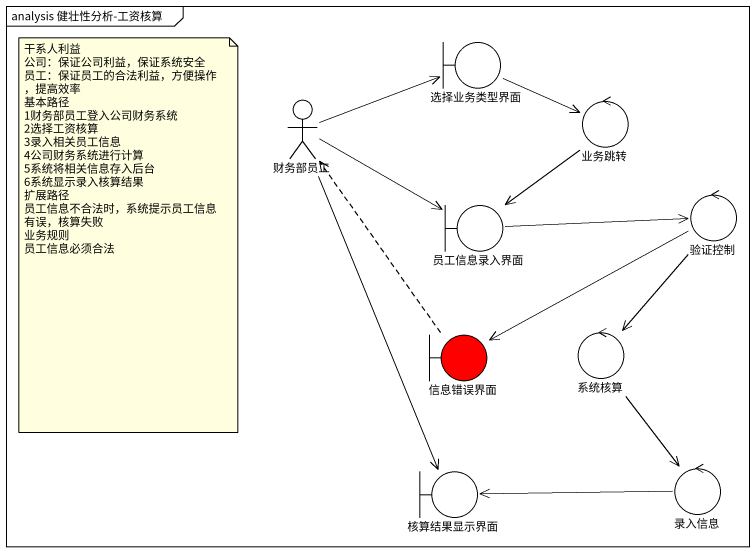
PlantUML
@startuml
mainframe analysis 健壮性分析-工资核算
boundary 选择业务类型界面
actor 财务部员工
control 业务跳转
boundary 员工信息录入界面
control 验证控制
boundary 信息错误界面 #FF0000
control 系统核算
boundary 核算结果显示界面
control 录入信息
选择业务类型界面 -right-> 业务跳转
财务部员工 -right-> 选择业务类型界面
财务部员工 -right-> 员工信息录入界面
财务部员工 --> 核算结果显示界面
业务跳转 --> 员工信息录入界面
员工信息录入界面 -right-> 验证控制
验证控制 -left-> 信息错误界面
验证控制 --> 系统核算
信息错误界面 .up.> 财务部员工
系统核算 --> 录入信息
录入信息 -left-> 核算结果显示界面
note as N1
  干系人利益
  公司：保证公司利益，保证系统安全
  员工：保证员工的合法利益，方便操作，提高效率
  基本路径
  1财务部员工登入公司财务系统
  2选择工资核算
  3录入相关员工信息
  4公司财务系统进行计算
  5系统将相关信息存入后台
  6系统显示录入核算结果
  扩展路径
  员工信息不合法时，系统提示员工信息有误，核算失败
  业务规则
  员工信息必须合法
end note
@enduml
